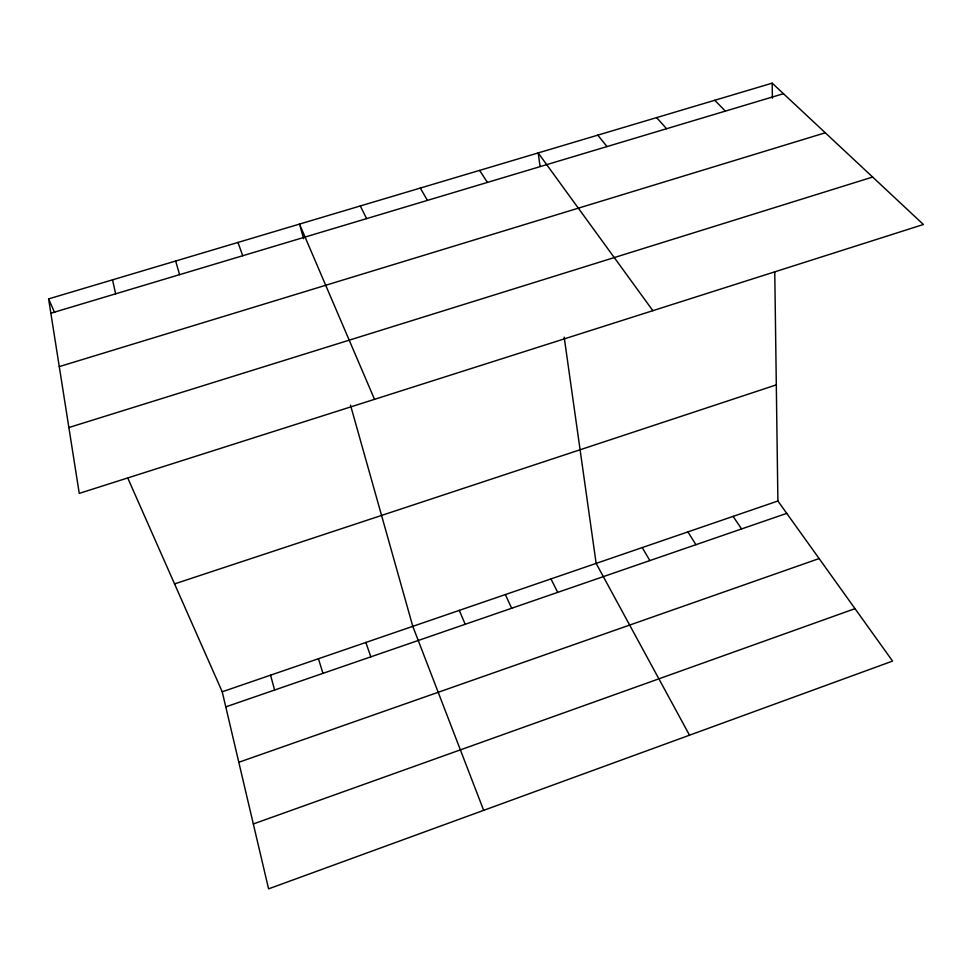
<?xml version="1.0" encoding="UTF-8"?>
<svg xmlns="http://www.w3.org/2000/svg" width="972" height="972" viewBox="0 0 972 972"><rect width="100%" height="100%" fill="white"/><g stroke="black" fill="none" stroke-linecap="round" stroke-linejoin="round"><path stroke-width="1.46" d="M253.315 823.964L855.008 608.654M238.808 762.279L819.129 558.56M225.783 706.875L786.749 513.362M777.892 501.005L892.563 661.082L268.588 888.845L222.224 691.772L777.892 501.005L774.757 271.625M174.559 583.905L776.3 384.876M68.866 427.534L872.649 177.05M59.268 366.614L825.289 132.787M50.86 313.239L783.468 93.701M48.6 298.902L772.181 83.155L923.4 224.496L79.254 493.387L48.6 298.902L54.614 312.51M714.76 100.274L725.391 111.112M656.635 117.6L666.573 128.729M597.78 135.157L607.014 146.578M652.856 310.663L538.172 152.92L540.055 166.261M733.107 516.387L741.563 528.95M479.609 170.392L487.422 182.42M687.897 531.903L695.94 544.697M642.237 547.576L649.855 560.589M420.317 188.07L427.401 200.402M689.513 735.197L596.14 563.408L564.185 337.15M550.954 578.911L557.721 592.373M360.296 205.967L366.614 218.615M505.343 594.572L511.685 608.253M127.903 478.333L222.224 691.772M374.524 399.334L299.51 224.082L303.629 238.675M459.294 610.38L465.187 624.291M483.667 810.344L412.796 626.345L350.503 405.166M237.97 242.441L242.733 255.745M365.849 642.468L370.83 656.841M318.439 658.737L322.959 673.353M175.653 261.018L179.601 274.663M270.568 675.176L274.614 690.035M112.533 279.839L115.644 293.823M772.181 83.155L772.388 98.172"/></g></svg>
